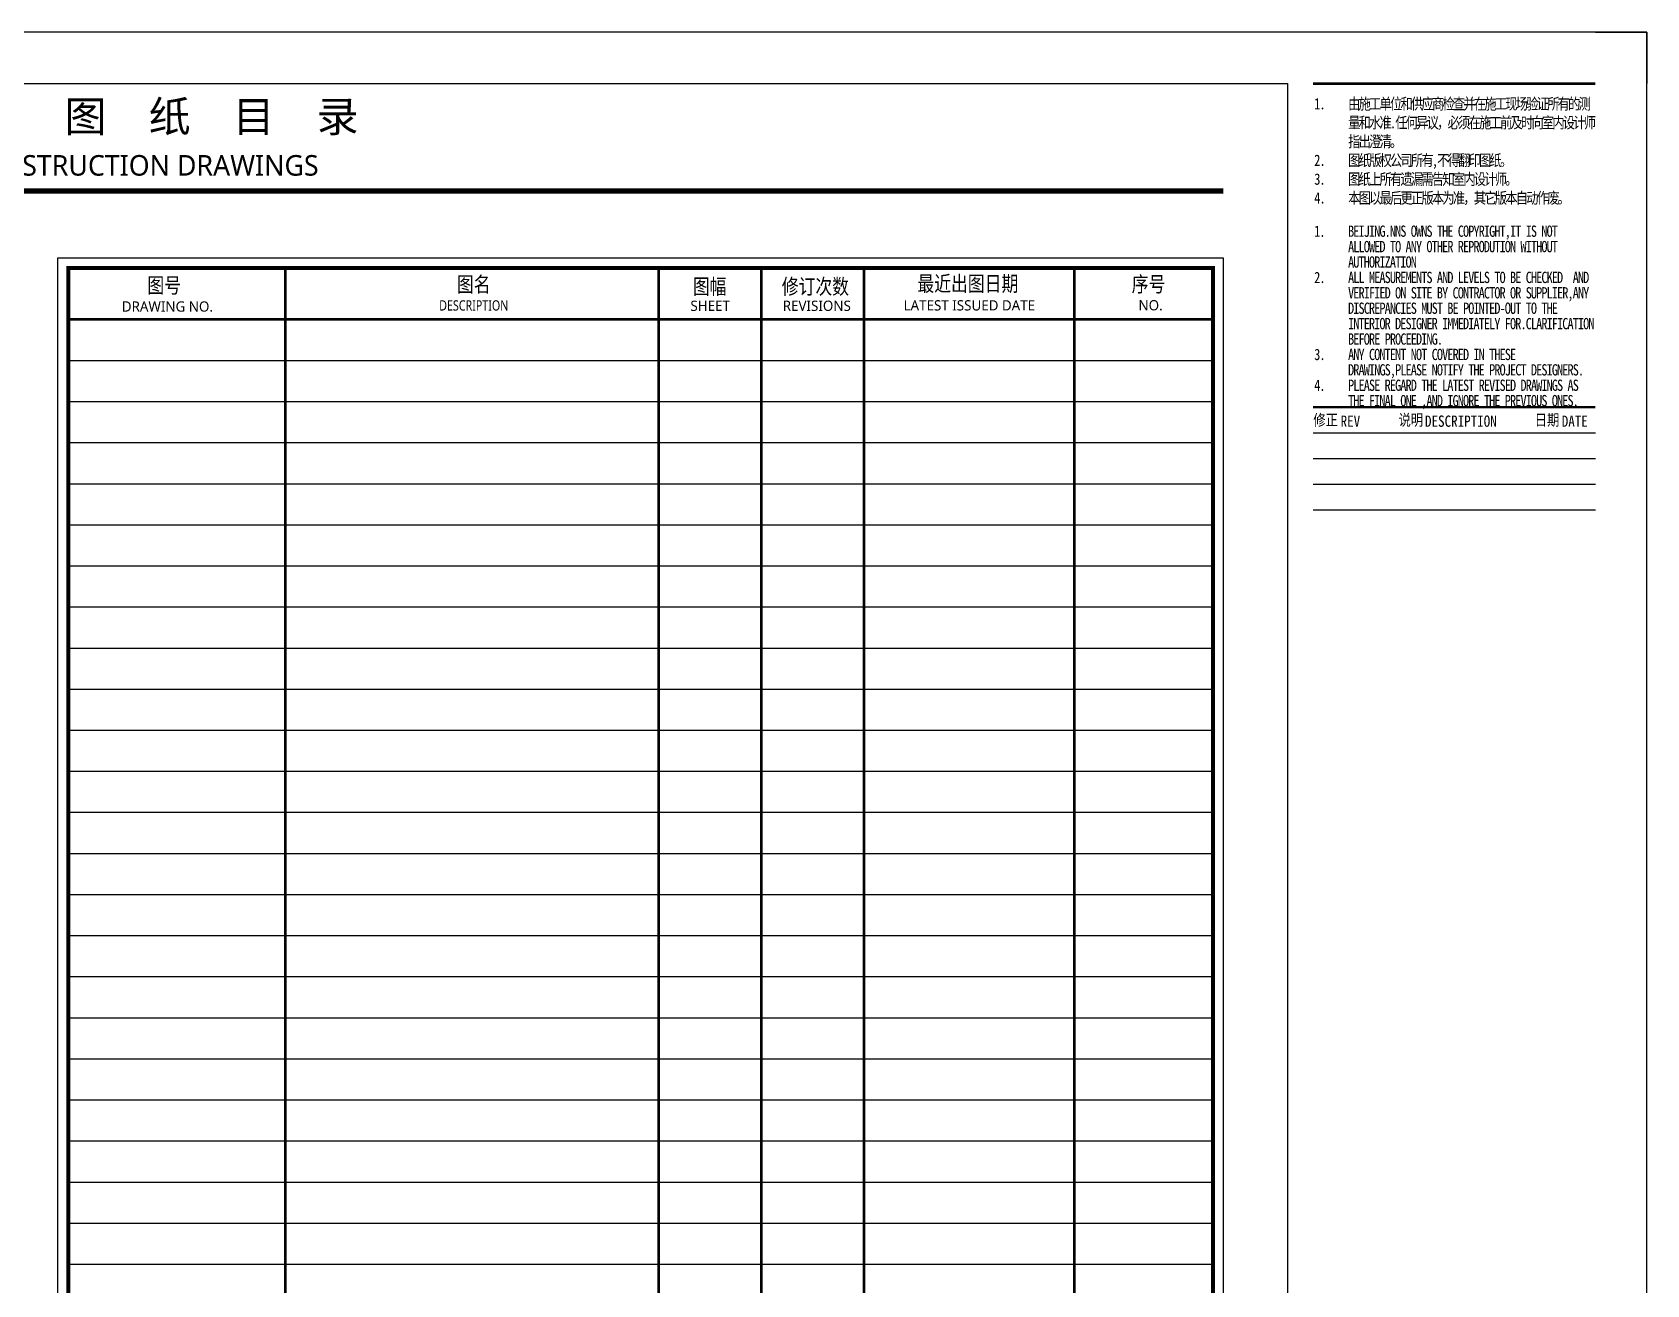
# Paper-space layout '布局' of a CAD drawing. Header units: millimetres. Extents: x -7887 to 894, y 542 to 1297.
# Drawn here: x -6933.1 to -6618.6, y 718.4 to 962.3 of the extents above; entities that cross this region are included whole.
import ezdxf
from ezdxf.enums import TextEntityAlignment as Align

# ---------------------------------------------------------------- set-up
doc = ezdxf.new("R2010")
doc.units = ezdxf.units.MM
doc.header["$LTSCALE"] = 10
for name, color, linetype in [('008-顶面文字标注', 3, 'Continuous'), ('AXIS_TEXT', 7, 'Continuous'), ('ID_Anno_Dims', 3, 'Continuous'), ('ID_Elev_Pen 8', 8, 'Continuous'), ('NW-01-尺寸标注', 252, 'Continuous'), ('T-TTLB-1', 1, 'Continuous')]:
    doc.layers.add(name, color=color, linetype=linetype)
doc.layers.add('TXT【文字】', color=42, linetype='Continuous', lineweight=0)
doc.styles.add('宋体', font='', dxfattribs={"width": 0.8})
doc.styles.add('黑体', font='', dxfattribs={"width": 0.8, "height": 3})
doc.styles.get('宋体').set_extended_font_data('SimSun')
doc.styles.get('黑体').set_extended_font_data('Microsoft YaHei')

# ---------------------------------------------------------------- blocks, each defined once
blk = doc.blocks.new('A$C3C7A6FE0')
at = {"layer": 'TXT【文字】', "style": '黑体'}
blk.add_text('CATALOGUES OF CONSTRUCTION DRAWINGS', height=4, dxfattribs=at).set_placement((0.75, 5), align=Align.MIDDLE_CENTER)
at = {"layer": 'TXT【文字】', "insert": (-71.85, 17.53), "char_height": 6, "attachment_point": 1, "style": '黑体'}
blk.add_mtext_dynamic_manual_height_columns('\\pi29.791;{\\W1;\\T2;施工图图纸目录}', width=149.0755, gutter_width=1750, heights=[11.22], dxfattribs=at)
blk = doc.blocks.new('11111')
at = {"color": 1, "const_width": 0.5}
for points in [[(3716.32, 6139.96), (3771.32, 6139.96)], [(3716.32, 6076.96), (3771.32, 6076.96)]]:
    blk.add_lwpolyline(points, dxfattribs=at)
at = {"layer": 'AXIS_TEXT', "color": 8}
for points in [[(3716.32, 6071.96), (3771.32, 6071.96)], [(3716.32, 6066.96), (3771.32, 6066.96)], [(3716.32, 6061.96), (3771.32, 6061.96)], [(3716.32, 6056.96), (3771.32, 6056.96)]]:
    blk.add_lwpolyline(points, dxfattribs=at)
at = {"layer": 'ID_Anno_Dims', "color": 8}
blk.add_lwpolyline([(3771.32, 6149.96), (3781.32, 6149.96), (3781.32, 6139.96)], dxfattribs=at)
at = {"layer": 'T-TTLB-1'}
blk.add_lwpolyline([(3212.32, 6139.96), (3711.32, 6139.96), (3711.32, 5739.96), (3212.32, 5739.96)], close=True, dxfattribs=at)
at = {"layer": 'AXIS_TEXT', "color": 8, "style": '宋体', "width": 0.849286}
for s, p in [('REV', (3721.69, 6073.13)), ('DESCRIPTION', (3738.13, 6073.13)), ('DATE', (3764.77, 6073.13))]:
    blk.add_text(s, height=2.2, dxfattribs=at).set_placement(p)
at = {"layer": 'AXIS_TEXT', "color": 4, "char_height": 2.2, "width": 55, "attachment_point": 1, "style": '宋体'}
for s, insert in [('\\pi-6.6,l6.6,t6.6;{\\T0.8;1.^I由施工单位和供应商检查并在施工现场验证所有的测量和水准.任何异议，必须在施工前及时向室内设计师指出澄清。\\P2.^I图纸版权公司所有,不得翻印图纸。\\P3.^I图纸上所有遗漏需告知室内设计师。\\P4.^I本图以最后更正版本为准，其它版本自动作废。}', (3716.55, 6137.14)), ('{\\fSimSun|b0|i0|c134|p2;修正\\fﾲﾨﾲﾨﾺﾆﾼﾚﾺￚ|b0|i0|c136|p1;    }', (3716.37, 6075.56)), ('{\\fSimSun|b0|i0|c134|p2;说明\\fﾲﾨﾲﾨﾺﾆﾼﾚﾺￚ|b0|i0|c136|p1;    }', (3732.97, 6075.56)), ('{\\fSimSun|b0|i0|c134|p2;日期\\fﾲﾨﾲﾨﾺﾆﾼﾚﾺￚ|b0|i0|c136|p1;    }', (3759.5, 6075.56))]:
    blk.add_mtext(s, dxfattribs=dict(at, insert=insert))
at = {"layer": 'AXIS_TEXT', "color": 8, "insert": (3716.54, 6112.33), "char_height": 2.2, "width": 55, "attachment_point": 1, "line_spacing_factor": 0.818182, "style": '宋体'}
blk.add_mtext('\\pi-6.6,l6.6,t6.6;{\\T0.8;1.^IBEIJING.NNS OWNS THE COPYRIGHT,IT IS NOT ALLOWED TO ANY OTHER REPRODUTION WITHOUT AUTHORIZATION\\P2.^IALL MEASUREMENTS AND LEVELS TO BE CHECKED  AND VERIFIED ON SITE BY CONTRACTOR OR SUPPLIER,ANY DISCREPANCIES MUST BE POINTED-OUT TO THE INTERIOR DESIGNER IMMEDIATELY FOR.CLARIFICATION BEFORE PROCEEDING.\\P3.^IANY CONTENT NOT COVERED IN THESE DRAWINGS,PLEASE NOTIFY THE PROJECT DESIGNERS.\\P4.^IPLEASE REGARD THE LATEST REVISED DRAWINGS AS THE FINAL ONE ,AND IGNORE THE PREVIOUS ONES.}', dxfattribs=at)

psp = doc.layouts.new('布局')

# ---------------------------------------------------------------- linework, layer by layer
at = {"color": 147}
for p, q in [((-6791.105, 916.361), (-6791.105, 906.361)), ((-6730.105, 916.361), (-6730.105, 906.361)), ((-6730.105, 906.361), (-6730.105, 722.361)), ((-6730.105, 906.361), (-6730.105, 570.183)), ((-6926.105, 898.361), (-6703.105, 898.361)), ((-6926.105, 890.361), (-6703.105, 890.361)), ((-6926.105, 882.361), (-6703.105, 882.361)), ((-6926.105, 874.361), (-6703.105, 874.361)), ((-6926.105, 874.361), (-6703.105, 874.361)), ((-6926.105, 874.361), (-6703.105, 874.361)), ((-6926.105, 874.361), (-6703.105, 874.361)), ((-6926.105, 866.361), (-6703.105, 866.361)), ((-6926.105, 858.361), (-6703.105, 858.361)), ((-6926.105, 850.361), (-6703.105, 850.361)), ((-6926.105, 850.361), (-6703.105, 850.361)), ((-6926.105, 850.361), (-6703.105, 850.361)), ((-6926.105, 850.361), (-6703.105, 850.361)), ((-6926.105, 842.361), (-6703.105, 842.361)), ((-6926.105, 842.361), (-6703.105, 842.361)), ((-6926.105, 842.361), (-6703.105, 842.361)), ((-6926.105, 834.361), (-6703.105, 834.361)), ((-6926.105, 834.361), (-6703.105, 834.361)), ((-6926.105, 826.361), (-6703.105, 826.361)), ((-6926.105, 826.361), (-6703.105, 826.361)), ((-6926.105, 818.361), (-6703.105, 818.361)), ((-6926.105, 818.361), (-6703.105, 818.361)), ((-6926.105, 810.361), (-6703.105, 810.361)), ((-6926.105, 802.361), (-6703.105, 802.361)), ((-6926.105, 794.361), (-6703.105, 794.361)), ((-6926.105, 786.361), (-6703.105, 786.361)), ((-6926.105, 778.361), (-6703.105, 778.361)), ((-6926.105, 770.361), (-6703.105, 770.361)), ((-6926.105, 762.361), (-6703.105, 762.361)), ((-6926.105, 754.361), (-6703.105, 754.361)), ((-6926.105, 746.361), (-6703.105, 746.361)), ((-6926.105, 738.361), (-6703.105, 738.361)), ((-6926.105, 730.361), (-6703.105, 730.361)), ((-6926.105, 722.361), (-6703.105, 722.361))]:
    psp.add_line(p, q, dxfattribs=at)
for points in [[(-6928.105, 918.361), (-6701.105, 918.361), (-6701.105, 568.183), (-6928.105, 568.183)], [(-6926.105, 916.361), (-6703.105, 916.361), (-6703.105, 570.183), (-6926.105, 570.183)]]:
    psp.add_lwpolyline(points, close=True, dxfattribs=at)
at = {"color": 147, "const_width": 0.8}
psp.add_lwpolyline([(-6926.105, 570.183), (-6926.105, 916.361), (-6703.105, 916.361), (-6703.105, 570.183)], close=True, dxfattribs=at)
at = {"color": 147, "const_width": 0.5}
for points in [[(-6883.802, 916.361), (-6883.802, 906.361)], [(-6811.105, 916.361), (-6811.105, 906.361)], [(-6791.105, 916.361), (-6791.105, 906.361)], [(-6771.105, 916.361), (-6771.105, 906.361)], [(-6730.105, 916.361), (-6730.105, 906.361)], [(-6926.105, 906.361), (-6703.105, 906.361)], [(-6883.802, 906.361), (-6883.802, 874.361)], [(-6811.105, 906.361), (-6811.105, 690.361)], [(-6791.105, 906.361), (-6791.105, 690.361)], [(-6771.105, 906.361), (-6771.105, 690.361)], [(-6730.105, 906.361), (-6730.105, 690.361)], [(-6883.802, 874.361), (-6883.802, 690.361)]]:
    psp.add_lwpolyline(points, dxfattribs=at)
at = {"layer": '008-顶面文字标注', "color": 8}
psp.add_lwpolyline([(-7212.605, 542.276), (-6618.605, 542.276), (-6618.605, 962.276), (-7212.605, 962.276)], close=True, dxfattribs=at)
at = {"layer": 'ID_Elev_Pen 8', "color": 147, "linetype": 'Continuous', "const_width": 1}
psp.add_lwpolyline([(-7165.105, 931.361), (-6701.105, 931.361)], dxfattribs=at)

# ---------------------------------------------------------------- block references
at = {"layer": '008-顶面文字标注', "color": 6}
psp.add_blockref('A$C3C7A6FE0', (-6933.856, 931.361), dxfattribs=at)
at = {"layer": 'NW-01-尺寸标注', "linetype": 'ByBlock'}
psp.add_blockref('11111', (-10399.926, -5187.687), dxfattribs=at)

# ---------------------------------------------------------------- texts
at = {"color": 147, "style": '宋体', "width": 0.8}
for s, p in [('最近出图日期', (-6750.848, 911.819)), ('图号', (-6907.417, 911.489)), ('图名', (-6847.104, 911.678)), ('图幅', (-6801.142, 911.273)), ('修订次数', (-6780.551, 911.273)), ('序号', (-6715.649, 911.719))]:
    psp.add_text(s, height=3, dxfattribs=at).set_placement(p, align=Align.CENTER)
at = {"color": 8, "style": '黑体'}
for s, p in [('DRAWING NO.', (-6906.788, 907.871)), ('SHEET', (-6801.045, 908.015)), ('REVISIONS', (-6780.28, 908.015)), ('LATEST ISSUED DATE', (-6750.562, 908.095)), ('NO.', (-6715.254, 908.117))]:
    psp.add_text(s, height=2, dxfattribs=at).set_placement(p, align=Align.CENTER)
at = {"color": 8, "style": '黑体', "width": 0.8}
psp.add_text('DESCRIPTION', height=2, dxfattribs=at).set_placement((-6847.104, 908.083), align=Align.CENTER)

doc.saveas('drawing.dxf')
